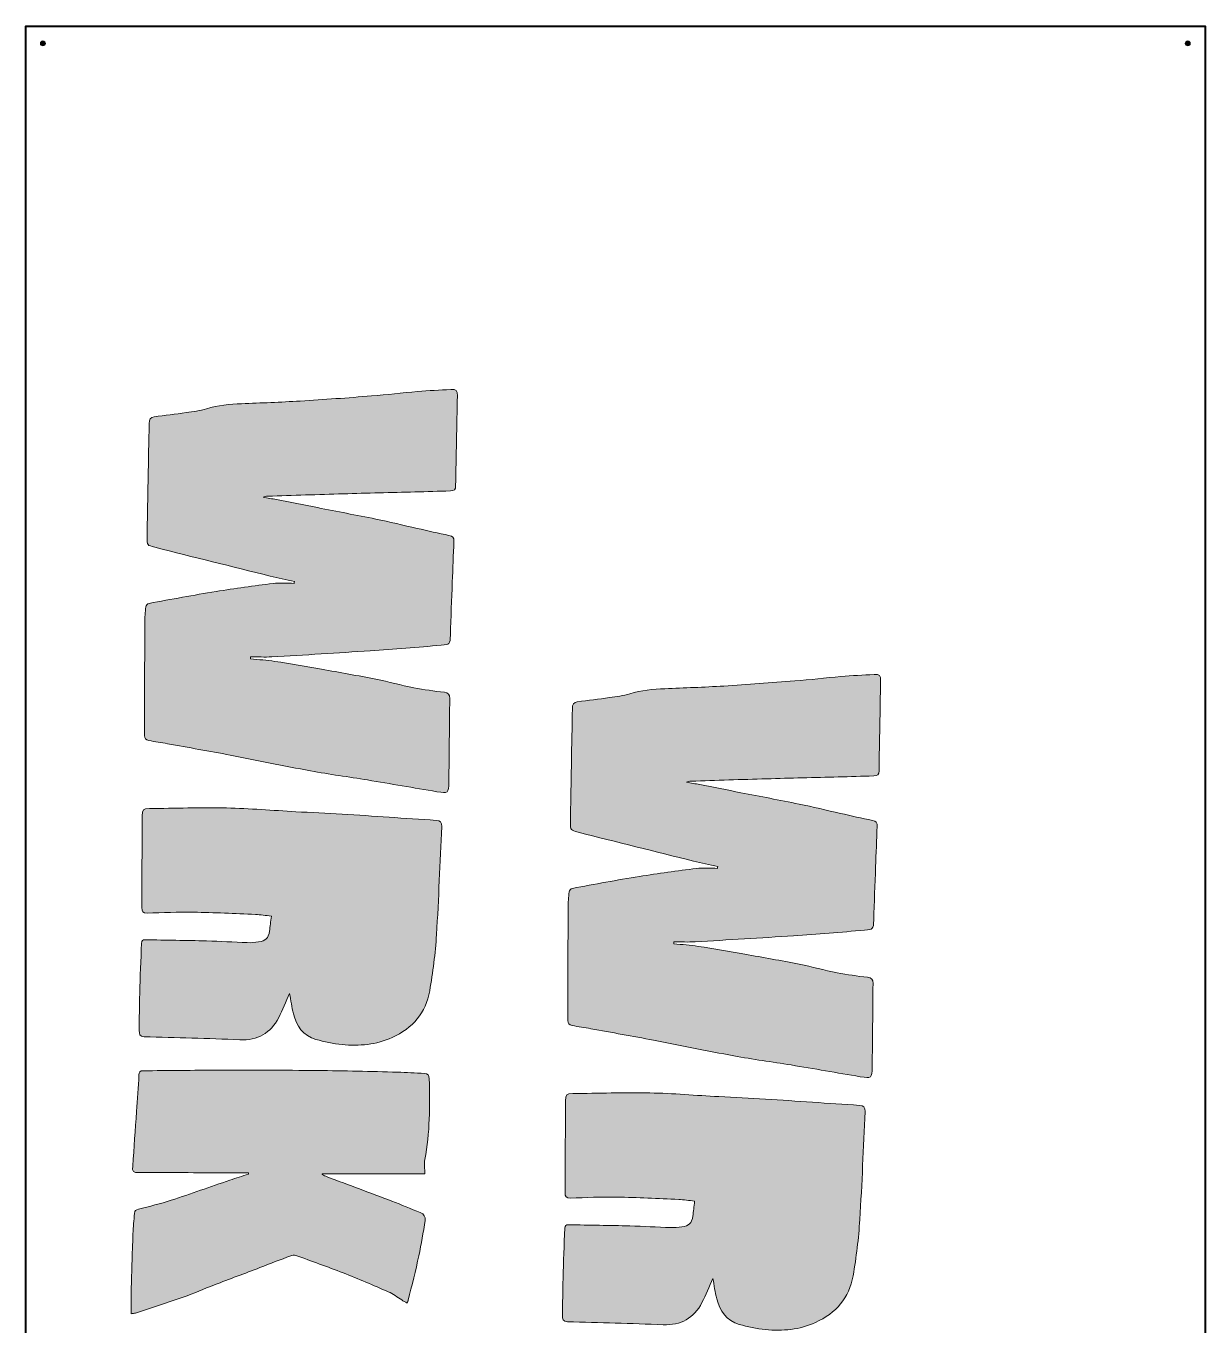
# Model space of a CAD drawing. Header units: millimetres. Extents: x 0 to 1200, y -2000 to 0.
# Drawn here: x 0 to 1200, y -1322 to 0 of the extents above; entities that cross this region are included whole.
import ezdxf

# ---------------------------------------------------------------- set-up
doc = ezdxf.new("R2010")
doc.units = ezdxf.units.MM
doc.header["$MEASUREMENT"] = 0
for name, color, linetype, lineweight in [('2023-007', 7, 'Continuous', 0), ('Bounding Box', 7, 'Continuous', 0), ('Screws', 7, 'Continuous', 0)]:
    doc.layers.add(name, color=color, linetype=linetype, lineweight=lineweight)

# ---------------------------------------------------------------- blocks, each defined once
blk = doc.blocks.new('Block_0')
at = {"layer": '2023-007', "true_color": 0x000000, "transparency": 33554687}
h = blk.add_hatch(color=18, dxfattribs=at)
h.dxf.hatch_style = 2
edge = h.paths.add_edge_path()
edge.add_spline(control_points=[(273.4, -565.5), (265.1, -563.6), (256.9, -562), (248.7, -559.9), (209.5, -550.2), (170.4, -540.5), (131.3, -530.6), (123.5, -528.6), (123.4, -528.5), (123.5, -520.5), (123.7, -500.6), (124.1, -480.8), (124.5, -460.9), (124.8, -442.1), (125.3, -423.4), (125.5, -404.6), (125.5, -400.7), (126.8, -398.4), (130.5, -397.9), (141.4, -396.4), (152.4, -395.2), (163.4, -393.6), (170.3, -392.6), (177.4, -391.7), (184, -389.6), (195.7, -386), (207.6, -385.1), (219.6, -384.6), (239.5, -383.7), (259.5, -383), (279.4, -381.8), (303.5, -380.3), (327.7, -378.6), (351.8, -376.6), (367.5, -375.4), (383.1, -373.5), (398.8, -372.2), (410, -371.2), (421.3, -370.6), (432.5, -370.1), (438.4, -369.9), (439.3, -370.8), (439.2, -376.5), (438.7, -407), (438.1, -437.5), (437.5, -468), (437.5, -471.6), (436.1, -473.3), (432.1, -473.3), (420.1, -473.5), (408.1, -474), (396.1, -474.3), (371.8, -475), (347.5, -475.5), (323.2, -476.2), (297.5, -477), (271.8, -477.8), (246.1, -478.7), (244.6, -478.7), (243.1, -478.9), (241.5, -479.7), (246, -480.5), (250.6, -481.2), (255.1, -482.1), (269, -484.8), (283, -487.6), (297, -490.3), (316.7, -494.2), (336.4, -497.9), (356.1, -501.9), (370.2, -504.8), (384.2, -508.2), (398.2, -511.4), (409.1, -513.8), (419.9, -516.4), (430.7, -518.5), (434.6, -519.2), (435.8, -521), (435.7, -524.5), (435.1, -538.3), (434.6, -552.1), (434.1, -566), (433.4, -584), (432.7, -602), (432.1, -620.1), (431.8, -629.2), (431.7, -629.6), (422.8, -630.3), (398.7, -632.3), (374.7, -634.3), (350.6, -635.9), (317.2, -638.2), (283.8, -640.2), (250.4, -642.1), (243.2, -642.5), (236, -642.1), (228.8, -642.1), (228.8, -642.8), (228.8, -643.5), (228.8, -644.1), (237, -645), (245.4, -645.5), (253.6, -646.7), (269.4, -649.1), (285.3, -651.9), (301, -654.7), (319.5, -658), (338, -661.2), (356.4, -664.9), (369.3, -667.5), (382, -671), (394.9, -673.5), (405.2, -675.5), (415.6, -676.9), (426, -678.2), (430.1, -678.8), (431.6, -680.4), (431.5, -684.6), (431.1, -712.9), (431, -741.2), (430.5, -769.4), (430.3, -781.2), (429.9, -781.2), (418.5, -779.3), (394.9, -775.4), (371.5, -771.3), (347.9, -767.4), (328.5, -764.2), (309, -761.7), (289.7, -758.1), (262.4, -753.1), (235.3, -747.3), (208.1, -742.1), (186.8, -738.1), (165.6, -734.4), (144.3, -730.5), (138, -729.4), (131.6, -728.3), (125.2, -727.3), (122.2, -726.8), (120.9, -725.1), (120.9, -722.1), (121, -683.9), (120.9, -645.7), (121.1, -607.5), (121.1, -602.1), (121.5, -596.7), (122.1, -591.3), (122.3, -589.9), (124.1, -588), (125.4, -587.7), (148.1, -583.5), (170.8, -579.3), (193.6, -575.6), (212.9, -572.5), (232.2, -569.8), (251.6, -567.5), (258.6, -566.6), (265.9, -567.3), (273.1, -567.3), (273.2, -566.7), (273.3, -566.1), (273.4, -565.5)], knot_values=[0, 0, 0, 0, 1, 1, 1, 2, 2, 2, 3, 3, 3, 4, 4, 4, 5, 5, 5, 6, 6, 6, 7, 7, 7, 8, 8, 8, 9, 9, 9, 10, 10, 10, 11, 11, 11, 12, 12, 12, 13, 13, 13, 14, 14, 14, 15, 15, 15, 16, 16, 16, 17, 17, 17, 18, 18, 18, 19, 19, 19, 20, 20, 20, 21, 21, 21, 22, 22, 22, 23, 23, 23, 24, 24, 24, 25, 25, 25, 26, 26, 26, 27, 27, 27, 28, 28, 28, 29, 29, 29, 30, 30, 30, 31, 31, 31, 32, 32, 32, 33, 33, 33, 34, 34, 34, 35, 35, 35, 36, 36, 36, 37, 37, 37, 38, 38, 38, 39, 39, 39, 40, 40, 40, 41, 41, 41, 42, 42, 42, 43, 43, 43, 44, 44, 44, 45, 45, 45, 46, 46, 46, 47, 47, 47, 48, 48, 48, 49, 49, 49, 50, 50, 50, 51, 51, 51, 52, 52, 52, 53, 53, 53, 54, 54, 54, 54], degree=3, periodic=0)
h = blk.add_hatch(color=18, dxfattribs=at)
h.dxf.hatch_style = 2
edge = h.paths.add_edge_path()
edge.add_spline(control_points=[(268.5, -984.6), (264.7, -993.1), (261.5, -1001.3), (257.4, -1009.1), (249.1, -1025), (236, -1032.6), (217.7, -1031.8), (185.3, -1030.3), (152.9, -1029.5), (120.5, -1028.6), (115.9, -1028.5), (115.4, -1025.8), (115.4, -1022.4), (115.5, -1009.8), (115.6, -997.2), (115.9, -984.6), (116.4, -967.6), (117.2, -950.6), (117.7, -933.7), (117.8, -930.6), (118.9, -929.9), (121.8, -930), (142.5, -930.4), (163.2, -930.6), (184, -931.1), (197.8, -931.5), (211.5, -932.4), (225.3, -932.9), (229.2, -933.1), (233.1, -932.6), (237, -932.2), (243.9, -931.3), (247, -928.3), (248, -921.3), (248.8, -916.4), (249.2, -911.5), (249.9, -905.9), (244.3, -905.3), (239, -904.5), (233.7, -904.2), (212.7, -903.3), (191.7, -902.3), (170.7, -901.9), (155, -901.7), (139.2, -902.3), (123.5, -902.8), (119.3, -902.9), (118, -901.4), (118, -897.3), (118.2, -866.2), (118.3, -835.1), (118.5, -803.9), (118.5, -797.4), (119.3, -796.6), (125.8, -796.5), (151.9, -796.2), (178, -795.3), (204.1, -795.9), (227.7, -796.3), (251.2, -798.4), (274.7, -799.7), (290.4, -800.5), (306.2, -801.1), (321.9, -802.1), (353.8, -804.1), (385.7, -806.4), (417.6, -808.5), (421.9, -808.8), (423.6, -810.3), (423.4, -814.8), (421.5, -851.5), (420.3, -888.2), (418, -924.7), (416.8, -943.9), (414.4, -963.1), (411.1, -981.9), (407.2, -1004.4), (393.7, -1019.9), (373, -1029.4), (356.6, -1036.8), (339.4, -1038.3), (321.9, -1036.7), (312.9, -1035.9), (303.9, -1033.9), (295.2, -1031.3), (282.3, -1027.5), (275.4, -1017.7), (272.3, -1005.2), (270.7, -998.5), (269.8, -991.7), (268.5, -984.6)], knot_values=[0, 0, 0, 0, 1, 1, 1, 2, 2, 2, 3, 3, 3, 4, 4, 4, 5, 5, 5, 6, 6, 6, 7, 7, 7, 8, 8, 8, 9, 9, 9, 10, 10, 10, 11, 11, 11, 12, 12, 12, 13, 13, 13, 14, 14, 14, 15, 15, 15, 16, 16, 16, 17, 17, 17, 18, 18, 18, 19, 19, 19, 20, 20, 20, 21, 21, 21, 22, 22, 22, 23, 23, 23, 24, 24, 24, 25, 25, 25, 26, 26, 26, 27, 27, 27, 28, 28, 28, 29, 29, 29, 30, 30, 30, 30], degree=3, periodic=0)
h = blk.add_hatch(color=18, dxfattribs=at)
h.dxf.hatch_style = 2
edge = h.paths.add_edge_path()
edge.add_spline(control_points=[(406.1, -1168), (370.9, -1168), (336.3, -1168), (301.8, -1168), (301.7, -1168.3), (301.6, -1168.6), (301.5, -1168.9), (303.3, -1169.7), (304.9, -1170.5), (306.7, -1171.2), (328.7, -1179.5), (350.7, -1187.6), (372.7, -1196), (382.4, -1199.7), (391.8, -1203.8), (401.5, -1207.6), (405.2, -1209.1), (407.1, -1211.8), (406.4, -1215.7), (404.5, -1227.6), (402.6, -1239.6), (400, -1251.5), (396.8, -1266.6), (392.9, -1281.6), (389.3, -1296.6), (389.1, -1297.4), (388.6, -1298.2), (388.1, -1299.6), (386.1, -1298.5), (384.3, -1297.5), (382.6, -1296.5), (378, -1293.7), (373.7, -1290.3), (368.9, -1288.2), (353.7, -1281.5), (338.4, -1275), (322.9, -1268.9), (307, -1262.7), (290.9, -1257), (274.9, -1251.2), (273.3, -1250.7), (271.2, -1250.9), (269.7, -1251.5), (259.2, -1255.4), (248.7, -1259.6), (238.3, -1263.6), (222.8, -1269.5), (207.4, -1275.2), (192, -1281.1), (181.3, -1285.2), (170.9, -1289.9), (160.2, -1293.6), (144.1, -1299.3), (127.8, -1304.5), (111.6, -1309.8), (110.3, -1310.2), (108.9, -1310.2), (107.2, -1310.5), (107.2, -1303.8), (107, -1297.5), (107.2, -1291.3), (107.7, -1270.5), (108.3, -1249.8), (109.1, -1229.1), (109.3, -1222.2), (110.2, -1215.3), (110.5, -1208.4), (110.6, -1205.4), (112.4, -1204.8), (114.7, -1204.1), (125.8, -1201.2), (137.1, -1198.6), (148, -1195), (168, -1188.5), (187.7, -1181.4), (207.6, -1174.6), (213.9, -1172.4), (220.3, -1170.5), (226.7, -1168.5), (226.7, -1168), (226.7, -1167.5), (226.7, -1167), (219, -1167), (211.4, -1167), (203.8, -1167), (174.3, -1167), (144.9, -1166.9), (115.4, -1166.8), (108.7, -1166.8), (108.4, -1166.7), (108.9, -1160), (110, -1141.6), (111.5, -1123.2), (112.8, -1104.8), (113.7, -1092.3), (114.5, -1079.9), (115.2, -1067.5), (115.4, -1064.5), (116, -1063.3), (119.3, -1063.2), (144.8, -1063.2), (170.3, -1062.7), (195.9, -1062.7), (229.5, -1062.6), (263.1, -1062.7), (296.7, -1063), (323.9, -1063.3), (351, -1064), (378.2, -1064.7), (387.4, -1064.9), (396.5, -1065.7), (405.7, -1066), (409.3, -1066.2), (410.5, -1067.7), (410.6, -1071.4), (411.2, -1098.9), (411.4, -1126.3), (406.2, -1153.6), (405.3, -1158.2), (406.1, -1163.1), (406.1, -1168)], knot_values=[0, 0, 0, 0, 1, 1, 1, 2, 2, 2, 3, 3, 3, 4, 4, 4, 5, 5, 5, 6, 6, 6, 7, 7, 7, 8, 8, 8, 9, 9, 9, 10, 10, 10, 11, 11, 11, 12, 12, 12, 13, 13, 13, 14, 14, 14, 15, 15, 15, 16, 16, 16, 17, 17, 17, 18, 18, 18, 19, 19, 19, 20, 20, 20, 21, 21, 21, 22, 22, 22, 23, 23, 23, 24, 24, 24, 25, 25, 25, 26, 26, 26, 27, 27, 27, 28, 28, 28, 29, 29, 29, 30, 30, 30, 31, 31, 31, 32, 32, 32, 33, 33, 33, 34, 34, 34, 35, 35, 35, 36, 36, 36, 37, 37, 37, 38, 38, 38, 39, 39, 39, 40, 40, 40, 40], degree=3, periodic=0)
at = {"layer": '2023-007'}
for points, knots in [([(273.4, -565.5), (265.1, -563.6), (256.9, -562), (248.7, -559.9), (209.5, -550.2), (170.4, -540.5), (131.3, -530.6), (123.5, -528.6), (123.4, -528.5), (123.5, -520.5), (123.7, -500.6), (124.1, -480.8), (124.5, -460.9), (124.8, -442.1), (125.3, -423.4), (125.5, -404.6), (125.5, -400.7), (126.8, -398.4), (130.5, -397.9), (141.4, -396.4), (152.4, -395.2), (163.4, -393.6), (170.3, -392.6), (177.4, -391.7), (184, -389.6), (195.7, -386), (207.6, -385.1), (219.6, -384.6), (239.5, -383.7), (259.5, -383), (279.4, -381.8), (303.5, -380.3), (327.7, -378.6), (351.8, -376.6), (367.5, -375.4), (383.1, -373.5), (398.8, -372.2), (410, -371.2), (421.3, -370.6), (432.5, -370.1), (438.4, -369.9), (439.3, -370.8), (439.2, -376.5), (438.7, -407), (438.1, -437.5), (437.5, -468), (437.5, -471.6), (436.1, -473.3), (432.1, -473.3), (420.1, -473.5), (408.1, -474), (396.1, -474.3), (371.8, -475), (347.5, -475.5), (323.2, -476.2), (297.5, -477), (271.8, -477.8), (246.1, -478.7), (244.6, -478.7), (243.1, -478.9), (241.5, -479.7), (246, -480.5), (250.6, -481.2), (255.1, -482.1), (269, -484.8), (283, -487.6), (297, -490.3), (316.7, -494.2), (336.4, -497.9), (356.1, -501.9), (370.2, -504.8), (384.2, -508.2), (398.2, -511.4), (409.1, -513.8), (419.9, -516.4), (430.7, -518.5), (434.6, -519.2), (435.8, -521), (435.7, -524.5), (435.1, -538.3), (434.6, -552.1), (434.1, -566), (433.4, -584), (432.7, -602), (432.1, -620.1), (431.8, -629.2), (431.7, -629.6), (422.8, -630.3), (398.7, -632.3), (374.7, -634.3), (350.6, -635.9), (317.2, -638.2), (283.8, -640.2), (250.4, -642.1), (243.2, -642.5), (236, -642.1), (228.8, -642.1), (228.8, -642.8), (228.8, -643.5), (228.8, -644.1), (237, -645), (245.4, -645.5), (253.6, -646.7), (269.4, -649.1), (285.3, -651.9), (301, -654.7), (319.5, -658), (338, -661.2), (356.4, -664.9), (369.3, -667.5), (382, -671), (394.9, -673.5), (405.2, -675.5), (415.6, -676.9), (426, -678.2), (430.1, -678.8), (431.6, -680.4), (431.5, -684.6), (431.1, -712.9), (431, -741.2), (430.5, -769.4), (430.3, -781.2), (429.9, -781.2), (418.5, -779.3), (394.9, -775.4), (371.5, -771.3), (347.9, -767.4), (328.5, -764.2), (309, -761.7), (289.7, -758.1), (262.4, -753.1), (235.3, -747.3), (208.1, -742.1), (186.8, -738.1), (165.6, -734.4), (144.3, -730.5), (138, -729.4), (131.6, -728.3), (125.2, -727.3), (122.2, -726.8), (120.9, -725.1), (120.9, -722.1), (121, -683.9), (120.9, -645.7), (121.1, -607.5), (121.1, -602.1), (121.5, -596.7), (122.1, -591.3), (122.3, -589.9), (124.1, -588), (125.4, -587.7), (148.1, -583.5), (170.8, -579.3), (193.6, -575.6), (212.9, -572.5), (232.2, -569.8), (251.6, -567.5), (258.6, -566.6), (265.9, -567.3), (273.1, -567.3), (273.2, -566.7), (273.3, -566.1), (273.4, -565.5)], [0, 0, 0, 0, 1, 1, 1, 2, 2, 2, 3, 3, 3, 4, 4, 4, 5, 5, 5, 6, 6, 6, 7, 7, 7, 8, 8, 8, 9, 9, 9, 10, 10, 10, 11, 11, 11, 12, 12, 12, 13, 13, 13, 14, 14, 14, 15, 15, 15, 16, 16, 16, 17, 17, 17, 18, 18, 18, 19, 19, 19, 20, 20, 20, 21, 21, 21, 22, 22, 22, 23, 23, 23, 24, 24, 24, 25, 25, 25, 26, 26, 26, 27, 27, 27, 28, 28, 28, 29, 29, 29, 30, 30, 30, 31, 31, 31, 32, 32, 32, 33, 33, 33, 34, 34, 34, 35, 35, 35, 36, 36, 36, 37, 37, 37, 38, 38, 38, 39, 39, 39, 40, 40, 40, 41, 41, 41, 42, 42, 42, 43, 43, 43, 44, 44, 44, 45, 45, 45, 46, 46, 46, 47, 47, 47, 48, 48, 48, 49, 49, 49, 50, 50, 50, 51, 51, 51, 52, 52, 52, 53, 53, 53, 54, 54, 54, 54]), ([(268.5, -984.6), (264.7, -993.1), (261.5, -1001.3), (257.4, -1009.1), (249.1, -1025), (236, -1032.6), (217.7, -1031.8), (185.3, -1030.3), (152.9, -1029.5), (120.5, -1028.6), (115.9, -1028.5), (115.4, -1025.8), (115.4, -1022.4), (115.5, -1009.8), (115.6, -997.2), (115.9, -984.6), (116.4, -967.6), (117.2, -950.6), (117.7, -933.7), (117.8, -930.6), (118.9, -929.9), (121.8, -930), (142.5, -930.4), (163.2, -930.6), (184, -931.1), (197.8, -931.5), (211.5, -932.4), (225.3, -932.9), (229.2, -933.1), (233.1, -932.6), (237, -932.2), (243.9, -931.3), (247, -928.3), (248, -921.3), (248.8, -916.4), (249.2, -911.5), (249.9, -905.9), (244.3, -905.3), (239, -904.5), (233.7, -904.2), (212.7, -903.3), (191.7, -902.3), (170.7, -901.9), (155, -901.7), (139.2, -902.3), (123.5, -902.8), (119.3, -902.9), (118, -901.4), (118, -897.3), (118.2, -866.2), (118.3, -835.1), (118.5, -803.9), (118.5, -797.4), (119.3, -796.6), (125.8, -796.5), (151.9, -796.2), (178, -795.3), (204.1, -795.9), (227.7, -796.3), (251.2, -798.4), (274.7, -799.7), (290.4, -800.5), (306.2, -801.1), (321.9, -802.1), (353.8, -804.1), (385.7, -806.4), (417.6, -808.5), (421.9, -808.8), (423.6, -810.3), (423.4, -814.8), (421.5, -851.5), (420.3, -888.2), (418, -924.7), (416.8, -943.9), (414.4, -963.1), (411.1, -981.9), (407.2, -1004.4), (393.7, -1019.9), (373, -1029.4), (356.6, -1036.8), (339.4, -1038.3), (321.9, -1036.7), (312.9, -1035.9), (303.9, -1033.9), (295.2, -1031.3), (282.3, -1027.5), (275.4, -1017.7), (272.3, -1005.2), (270.7, -998.5), (269.8, -991.7), (268.5, -984.6)], [0, 0, 0, 0, 1, 1, 1, 2, 2, 2, 3, 3, 3, 4, 4, 4, 5, 5, 5, 6, 6, 6, 7, 7, 7, 8, 8, 8, 9, 9, 9, 10, 10, 10, 11, 11, 11, 12, 12, 12, 13, 13, 13, 14, 14, 14, 15, 15, 15, 16, 16, 16, 17, 17, 17, 18, 18, 18, 19, 19, 19, 20, 20, 20, 21, 21, 21, 22, 22, 22, 23, 23, 23, 24, 24, 24, 25, 25, 25, 26, 26, 26, 27, 27, 27, 28, 28, 28, 29, 29, 29, 30, 30, 30, 30]), ([(406.1, -1168), (370.9, -1168), (336.3, -1168), (301.8, -1168), (301.7, -1168.3), (301.6, -1168.6), (301.5, -1168.9), (303.3, -1169.7), (304.9, -1170.5), (306.7, -1171.2), (328.7, -1179.5), (350.7, -1187.6), (372.7, -1196), (382.4, -1199.7), (391.8, -1203.8), (401.5, -1207.6), (405.2, -1209.1), (407.1, -1211.8), (406.4, -1215.7), (404.5, -1227.6), (402.6, -1239.6), (400, -1251.5), (396.8, -1266.6), (392.9, -1281.6), (389.3, -1296.6), (389.1, -1297.4), (388.6, -1298.2), (388.1, -1299.6), (386.1, -1298.5), (384.3, -1297.5), (382.6, -1296.5), (378, -1293.7), (373.7, -1290.3), (368.9, -1288.2), (353.7, -1281.5), (338.4, -1275), (322.9, -1268.9), (307, -1262.7), (290.9, -1257), (274.9, -1251.2), (273.3, -1250.7), (271.2, -1250.9), (269.7, -1251.5), (259.2, -1255.4), (248.7, -1259.6), (238.3, -1263.6), (222.8, -1269.5), (207.4, -1275.2), (192, -1281.1), (181.3, -1285.2), (170.9, -1289.9), (160.2, -1293.6), (144.1, -1299.3), (127.8, -1304.5), (111.6, -1309.8), (110.3, -1310.2), (108.9, -1310.2), (107.2, -1310.5), (107.2, -1303.8), (107, -1297.5), (107.2, -1291.3), (107.7, -1270.5), (108.3, -1249.8), (109.1, -1229.1), (109.3, -1222.2), (110.2, -1215.3), (110.5, -1208.4), (110.6, -1205.4), (112.4, -1204.8), (114.7, -1204.1), (125.8, -1201.2), (137.1, -1198.6), (148, -1195), (168, -1188.5), (187.7, -1181.4), (207.6, -1174.6), (213.9, -1172.4), (220.3, -1170.5), (226.7, -1168.5), (226.7, -1168), (226.7, -1167.5), (226.7, -1167), (219, -1167), (211.4, -1167), (203.8, -1167), (174.3, -1167), (144.9, -1166.9), (115.4, -1166.8), (108.7, -1166.8), (108.4, -1166.7), (108.9, -1160), (110, -1141.6), (111.5, -1123.2), (112.8, -1104.8), (113.7, -1092.3), (114.5, -1079.9), (115.2, -1067.5), (115.4, -1064.5), (116, -1063.3), (119.3, -1063.2), (144.8, -1063.2), (170.3, -1062.7), (195.9, -1062.7), (229.5, -1062.6), (263.1, -1062.7), (296.7, -1063), (323.9, -1063.3), (351, -1064), (378.2, -1064.7), (387.4, -1064.9), (396.5, -1065.7), (405.7, -1066), (409.3, -1066.2), (410.5, -1067.7), (410.6, -1071.4), (411.2, -1098.9), (411.4, -1126.3), (406.2, -1153.6), (405.3, -1158.2), (406.1, -1163.1), (406.1, -1168)], [0, 0, 0, 0, 1, 1, 1, 2, 2, 2, 3, 3, 3, 4, 4, 4, 5, 5, 5, 6, 6, 6, 7, 7, 7, 8, 8, 8, 9, 9, 9, 10, 10, 10, 11, 11, 11, 12, 12, 12, 13, 13, 13, 14, 14, 14, 15, 15, 15, 16, 16, 16, 17, 17, 17, 18, 18, 18, 19, 19, 19, 20, 20, 20, 21, 21, 21, 22, 22, 22, 23, 23, 23, 24, 24, 24, 25, 25, 25, 26, 26, 26, 27, 27, 27, 28, 28, 28, 29, 29, 29, 30, 30, 30, 31, 31, 31, 32, 32, 32, 33, 33, 33, 34, 34, 34, 35, 35, 35, 36, 36, 36, 37, 37, 37, 38, 38, 38, 39, 39, 39, 40, 40, 40, 40])]:
    blk.add_open_spline(points, degree=3, knots=knots, dxfattribs=at)
blk = doc.blocks.new('Block_1')
at = {"layer": '2023-007', "true_color": 0x000000, "transparency": 33554687}
h = blk.add_hatch(color=18, dxfattribs=at)
h.dxf.hatch_style = 2
edge = h.paths.add_edge_path()
edge.add_spline(control_points=[(704.2, -855.5), (696, -853.6), (687.7, -852), (679.5, -849.9), (640.4, -840.2), (601.3, -830.4), (562.2, -820.6), (554.4, -818.6), (554.3, -818.4), (554.3, -810.4), (554.6, -790.6), (554.9, -770.8), (555.3, -750.9), (555.6, -732.1), (556.1, -713.3), (556.3, -694.5), (556.3, -690.7), (557.6, -688.4), (561.3, -687.9), (572.3, -686.4), (583.3, -685.2), (594.2, -683.6), (601.2, -682.6), (608.2, -681.7), (614.9, -679.6), (626.5, -676), (638.4, -675.1), (650.4, -674.5), (670.4, -673.7), (690.3, -673), (710.3, -671.8), (734.4, -670.3), (758.5, -668.5), (782.6, -666.6), (798.3, -665.4), (813.9, -663.5), (829.6, -662.2), (840.9, -661.2), (852.1, -660.5), (863.4, -660.1), (869.3, -659.9), (870.1, -660.8), (870, -666.5), (869.5, -697), (868.9, -727.5), (868.4, -758), (868.3, -761.6), (866.9, -763.3), (863, -763.3), (851, -763.5), (839, -764), (826.9, -764.3), (802.6, -765), (778.3, -765.5), (754, -766.2), (728.3, -766.9), (702.6, -767.8), (677, -768.7), (675.5, -768.7), (674, -768.8), (672.4, -769.7), (676.9, -770.5), (681.4, -771.2), (685.9, -772.1), (699.9, -774.8), (713.8, -777.6), (727.8, -780.3), (747.5, -784.2), (767.3, -787.9), (787, -791.9), (801, -794.8), (815, -798.2), (829.1, -801.4), (839.9, -803.8), (850.7, -806.4), (861.6, -808.5), (865.4, -809.2), (866.7, -811), (866.5, -814.5), (866, -828.3), (865.4, -842.1), (864.9, -855.9), (864.3, -874), (863.5, -892), (863, -910), (862.7, -919.2), (862.5, -919.6), (853.6, -920.3), (829.6, -922.2), (805.5, -924.3), (781.4, -925.9), (748, -928.2), (714.6, -930.1), (681.2, -932), (674, -932.5), (666.8, -932.1), (659.7, -932.1), (659.6, -932.8), (659.6, -933.4), (659.6, -934.1), (667.9, -934.9), (676.2, -935.5), (684.4, -936.7), (700.3, -939.1), (716.1, -941.9), (731.9, -944.7), (750.3, -947.9), (768.8, -951.2), (787.2, -954.9), (800.1, -957.5), (812.8, -960.9), (825.7, -963.5), (836, -965.5), (846.4, -966.9), (856.8, -968.2), (860.9, -968.8), (862.4, -970.4), (862.3, -974.6), (861.9, -1002.9), (861.9, -1031.1), (861.4, -1059.4), (861.1, -1071.2), (860.8, -1071.2), (849.3, -1069.3), (825.8, -1065.4), (802.3, -1061.2), (778.8, -1057.4), (759.4, -1054.2), (739.9, -1051.7), (720.5, -1048.1), (693.3, -1043.1), (666.1, -1037.3), (638.9, -1032.1), (617.7, -1028.1), (596.4, -1024.4), (575.1, -1020.5), (568.8, -1019.4), (562.4, -1018.3), (556.1, -1017.3), (553, -1016.8), (551.7, -1015.1), (551.7, -1012.1), (551.8, -973.9), (551.8, -935.7), (551.9, -897.5), (551.9, -892.1), (552.3, -886.6), (553, -881.3), (553.1, -879.9), (554.9, -877.9), (556.3, -877.7), (579, -873.5), (601.7, -869.2), (624.5, -865.6), (643.7, -862.4), (663, -859.8), (682.4, -857.4), (689.5, -856.6), (696.7, -857.3), (703.9, -857.3), (704, -856.7), (704.1, -856.1), (704.2, -855.5)], knot_values=[0, 0, 0, 0, 1, 1, 1, 2, 2, 2, 3, 3, 3, 4, 4, 4, 5, 5, 5, 6, 6, 6, 7, 7, 7, 8, 8, 8, 9, 9, 9, 10, 10, 10, 11, 11, 11, 12, 12, 12, 13, 13, 13, 14, 14, 14, 15, 15, 15, 16, 16, 16, 17, 17, 17, 18, 18, 18, 19, 19, 19, 20, 20, 20, 21, 21, 21, 22, 22, 22, 23, 23, 23, 24, 24, 24, 25, 25, 25, 26, 26, 26, 27, 27, 27, 28, 28, 28, 29, 29, 29, 30, 30, 30, 31, 31, 31, 32, 32, 32, 33, 33, 33, 34, 34, 34, 35, 35, 35, 36, 36, 36, 37, 37, 37, 38, 38, 38, 39, 39, 39, 40, 40, 40, 41, 41, 41, 42, 42, 42, 43, 43, 43, 44, 44, 44, 45, 45, 45, 46, 46, 46, 47, 47, 47, 48, 48, 48, 49, 49, 49, 50, 50, 50, 51, 51, 51, 52, 52, 52, 53, 53, 53, 54, 54, 54, 54], degree=3, periodic=0)
h = blk.add_hatch(color=18, dxfattribs=at)
h.dxf.hatch_style = 2
edge = h.paths.add_edge_path()
edge.add_spline(control_points=[(699.3, -1274.6), (695.5, -1283.1), (692.3, -1291.3), (688.2, -1299.1), (679.9, -1315), (666.9, -1322.5), (648.6, -1321.7), (616.2, -1320.3), (583.8, -1319.5), (551.3, -1318.6), (546.7, -1318.5), (546.2, -1315.8), (546.3, -1312.4), (546.4, -1299.8), (546.4, -1287.2), (546.8, -1274.5), (547.2, -1257.6), (548, -1240.6), (548.5, -1223.6), (548.6, -1220.6), (549.8, -1219.9), (552.6, -1220), (573.4, -1220.4), (594.1, -1220.6), (614.8, -1221.1), (628.6, -1221.4), (642.4, -1222.4), (656.2, -1222.9), (660, -1223), (664, -1222.6), (667.8, -1222.1), (674.7, -1221.3), (677.8, -1218.3), (678.9, -1211.3), (679.6, -1206.4), (680.1, -1201.5), (680.7, -1195.9), (675.1, -1195.3), (669.8, -1194.4), (664.5, -1194.2), (643.5, -1193.3), (622.5, -1192.2), (601.5, -1191.9), (585.8, -1191.6), (570, -1192.3), (554.3, -1192.8), (550.1, -1192.9), (548.8, -1191.3), (548.8, -1187.3), (549.1, -1156.2), (549.1, -1125), (549.3, -1093.9), (549.4, -1087.4), (550.2, -1086.6), (556.6, -1086.5), (582.7, -1086.2), (608.9, -1085.3), (635, -1085.8), (658.5, -1086.3), (682, -1088.4), (705.5, -1089.6), (721.3, -1090.5), (737, -1091.1), (752.8, -1092.1), (784.7, -1094.1), (816.6, -1096.4), (848.5, -1098.5), (852.8, -1098.7), (854.4, -1100.3), (854.2, -1104.8), (852.4, -1141.5), (851.2, -1178.1), (848.8, -1214.7), (847.6, -1233.9), (845.3, -1253), (842, -1271.9), (838.1, -1294.4), (824.5, -1309.9), (803.8, -1319.4), (787.5, -1326.8), (770.2, -1328.3), (752.8, -1326.7), (743.8, -1325.9), (734.7, -1323.9), (726, -1321.3), (713.2, -1317.5), (706.3, -1307.7), (703.2, -1295.2), (701.5, -1288.5), (700.6, -1281.7), (699.3, -1274.6)], knot_values=[0, 0, 0, 0, 1, 1, 1, 2, 2, 2, 3, 3, 3, 4, 4, 4, 5, 5, 5, 6, 6, 6, 7, 7, 7, 8, 8, 8, 9, 9, 9, 10, 10, 10, 11, 11, 11, 12, 12, 12, 13, 13, 13, 14, 14, 14, 15, 15, 15, 16, 16, 16, 17, 17, 17, 18, 18, 18, 19, 19, 19, 20, 20, 20, 21, 21, 21, 22, 22, 22, 23, 23, 23, 24, 24, 24, 25, 25, 25, 26, 26, 26, 27, 27, 27, 28, 28, 28, 29, 29, 29, 30, 30, 30, 30], degree=3, periodic=0)
h = blk.add_hatch(color=18, dxfattribs=at)
h.dxf.hatch_style = 2
edge = h.paths.add_edge_path()
edge.add_spline(control_points=[(836.9, -1458), (801.7, -1458), (767.2, -1458), (732.6, -1458), (732.5, -1458.3), (732.5, -1458.6), (732.4, -1458.9), (734.1, -1459.6), (735.8, -1460.5), (737.5, -1461.2), (759.5, -1469.4), (781.6, -1477.6), (803.5, -1486), (813.2, -1489.7), (822.7, -1493.8), (832.3, -1497.6), (836, -1499.1), (837.9, -1501.7), (837.3, -1505.6), (835.3, -1517.6), (833.4, -1529.6), (830.9, -1541.5), (827.6, -1556.6), (823.8, -1571.5), (820.1, -1586.6), (819.9, -1587.4), (819.5, -1588.2), (818.9, -1589.5), (817, -1588.5), (815.1, -1587.5), (813.4, -1586.5), (808.8, -1583.7), (804.6, -1580.3), (799.8, -1578.2), (784.5, -1571.5), (769.2, -1565), (753.7, -1558.9), (737.8, -1552.7), (721.8, -1547), (705.7, -1541.2), (704.2, -1540.7), (702.1, -1540.9), (700.5, -1541.5), (690, -1545.4), (679.6, -1549.6), (669.1, -1553.6), (653.7, -1559.5), (638.2, -1565.2), (622.8, -1571.1), (612.2, -1575.2), (601.8, -1579.8), (591, -1583.6), (574.9, -1589.3), (558.6, -1594.5), (542.4, -1599.8), (541.1, -1600.2), (539.8, -1600.2), (538, -1600.4), (538, -1593.8), (537.8, -1587.5), (538, -1581.3), (538.6, -1560.5), (539.2, -1539.8), (539.9, -1519.1), (540.2, -1512.2), (541, -1505.3), (541.3, -1498.4), (541.4, -1495.4), (543.2, -1494.7), (545.6, -1494.1), (556.7, -1491.2), (567.9, -1488.6), (578.9, -1485), (598.8, -1478.5), (618.6, -1471.4), (638.4, -1464.5), (644.7, -1462.4), (651.2, -1460.5), (657.6, -1458.5), (657.5, -1458), (657.5, -1457.5), (657.5, -1457), (649.9, -1457), (642.2, -1457), (634.6, -1457), (605.2, -1457), (575.7, -1456.9), (546.3, -1456.8), (539.5, -1456.8), (539.3, -1456.7), (539.7, -1450), (540.9, -1431.6), (542.3, -1413.2), (543.6, -1394.8), (544.5, -1382.3), (545.4, -1369.9), (546, -1357.5), (546.2, -1354.5), (546.8, -1353.2), (550.2, -1353.2), (575.7, -1353.1), (601.2, -1352.7), (626.7, -1352.7), (660.3, -1352.6), (693.9, -1352.6), (727.5, -1353), (754.7, -1353.3), (781.9, -1354), (809.1, -1354.7), (818.2, -1354.9), (827.3, -1355.7), (836.5, -1356), (840.1, -1356.2), (841.3, -1357.7), (841.4, -1361.3), (842, -1388.9), (842.3, -1416.3), (837, -1443.6), (836.1, -1448.1), (836.9, -1453), (836.9, -1458)], knot_values=[0, 0, 0, 0, 1, 1, 1, 2, 2, 2, 3, 3, 3, 4, 4, 4, 5, 5, 5, 6, 6, 6, 7, 7, 7, 8, 8, 8, 9, 9, 9, 10, 10, 10, 11, 11, 11, 12, 12, 12, 13, 13, 13, 14, 14, 14, 15, 15, 15, 16, 16, 16, 17, 17, 17, 18, 18, 18, 19, 19, 19, 20, 20, 20, 21, 21, 21, 22, 22, 22, 23, 23, 23, 24, 24, 24, 25, 25, 25, 26, 26, 26, 27, 27, 27, 28, 28, 28, 29, 29, 29, 30, 30, 30, 31, 31, 31, 32, 32, 32, 33, 33, 33, 34, 34, 34, 35, 35, 35, 36, 36, 36, 37, 37, 37, 38, 38, 38, 39, 39, 39, 40, 40, 40, 40], degree=3, periodic=0)
at = {"layer": '2023-007'}
for points, knots in [([(704.2, -855.5), (696, -853.6), (687.7, -852), (679.5, -849.9), (640.4, -840.2), (601.3, -830.4), (562.2, -820.6), (554.4, -818.6), (554.3, -818.4), (554.3, -810.4), (554.6, -790.6), (554.9, -770.8), (555.3, -750.9), (555.6, -732.1), (556.1, -713.3), (556.3, -694.5), (556.3, -690.7), (557.6, -688.4), (561.3, -687.9), (572.3, -686.4), (583.3, -685.2), (594.2, -683.6), (601.2, -682.6), (608.2, -681.7), (614.9, -679.6), (626.5, -676), (638.4, -675.1), (650.4, -674.5), (670.4, -673.7), (690.3, -673), (710.3, -671.8), (734.4, -670.3), (758.5, -668.5), (782.6, -666.6), (798.3, -665.4), (813.9, -663.5), (829.6, -662.2), (840.9, -661.2), (852.1, -660.5), (863.4, -660.1), (869.3, -659.9), (870.1, -660.8), (870, -666.5), (869.5, -697), (868.9, -727.5), (868.4, -758), (868.3, -761.6), (866.9, -763.3), (863, -763.3), (851, -763.5), (839, -764), (826.9, -764.3), (802.6, -765), (778.3, -765.5), (754, -766.2), (728.3, -766.9), (702.6, -767.8), (677, -768.7), (675.5, -768.7), (674, -768.8), (672.4, -769.7), (676.9, -770.5), (681.4, -771.2), (685.9, -772.1), (699.9, -774.8), (713.8, -777.6), (727.8, -780.3), (747.5, -784.2), (767.3, -787.9), (787, -791.9), (801, -794.8), (815, -798.2), (829.1, -801.4), (839.9, -803.8), (850.7, -806.4), (861.6, -808.5), (865.4, -809.2), (866.7, -811), (866.5, -814.5), (866, -828.3), (865.4, -842.1), (864.9, -855.9), (864.3, -874), (863.5, -892), (863, -910), (862.7, -919.2), (862.5, -919.6), (853.6, -920.3), (829.6, -922.2), (805.5, -924.3), (781.4, -925.9), (748, -928.2), (714.6, -930.1), (681.2, -932), (674, -932.5), (666.8, -932.1), (659.7, -932.1), (659.6, -932.8), (659.6, -933.4), (659.6, -934.1), (667.9, -934.9), (676.2, -935.5), (684.4, -936.7), (700.3, -939.1), (716.1, -941.9), (731.9, -944.7), (750.3, -947.9), (768.8, -951.2), (787.2, -954.9), (800.1, -957.5), (812.8, -960.9), (825.7, -963.5), (836, -965.5), (846.4, -966.9), (856.8, -968.2), (860.9, -968.8), (862.4, -970.4), (862.3, -974.6), (861.9, -1002.9), (861.9, -1031.1), (861.4, -1059.4), (861.1, -1071.2), (860.8, -1071.2), (849.3, -1069.3), (825.8, -1065.4), (802.3, -1061.2), (778.8, -1057.4), (759.4, -1054.2), (739.9, -1051.7), (720.5, -1048.1), (693.3, -1043.1), (666.1, -1037.3), (638.9, -1032.1), (617.7, -1028.1), (596.4, -1024.4), (575.1, -1020.5), (568.8, -1019.4), (562.4, -1018.3), (556.1, -1017.3), (553, -1016.8), (551.7, -1015.1), (551.7, -1012.1), (551.8, -973.9), (551.8, -935.7), (551.9, -897.5), (551.9, -892.1), (552.3, -886.6), (553, -881.3), (553.1, -879.9), (554.9, -877.9), (556.3, -877.7), (579, -873.5), (601.7, -869.2), (624.5, -865.6), (643.7, -862.4), (663, -859.8), (682.4, -857.4), (689.5, -856.6), (696.7, -857.3), (703.9, -857.3), (704, -856.7), (704.1, -856.1), (704.2, -855.5)], [0, 0, 0, 0, 1, 1, 1, 2, 2, 2, 3, 3, 3, 4, 4, 4, 5, 5, 5, 6, 6, 6, 7, 7, 7, 8, 8, 8, 9, 9, 9, 10, 10, 10, 11, 11, 11, 12, 12, 12, 13, 13, 13, 14, 14, 14, 15, 15, 15, 16, 16, 16, 17, 17, 17, 18, 18, 18, 19, 19, 19, 20, 20, 20, 21, 21, 21, 22, 22, 22, 23, 23, 23, 24, 24, 24, 25, 25, 25, 26, 26, 26, 27, 27, 27, 28, 28, 28, 29, 29, 29, 30, 30, 30, 31, 31, 31, 32, 32, 32, 33, 33, 33, 34, 34, 34, 35, 35, 35, 36, 36, 36, 37, 37, 37, 38, 38, 38, 39, 39, 39, 40, 40, 40, 41, 41, 41, 42, 42, 42, 43, 43, 43, 44, 44, 44, 45, 45, 45, 46, 46, 46, 47, 47, 47, 48, 48, 48, 49, 49, 49, 50, 50, 50, 51, 51, 51, 52, 52, 52, 53, 53, 53, 54, 54, 54, 54]), ([(699.3, -1274.6), (695.5, -1283.1), (692.3, -1291.3), (688.2, -1299.1), (679.9, -1315), (666.9, -1322.5), (648.6, -1321.7), (616.2, -1320.3), (583.8, -1319.5), (551.3, -1318.6), (546.7, -1318.5), (546.2, -1315.8), (546.3, -1312.4), (546.4, -1299.8), (546.4, -1287.2), (546.8, -1274.5), (547.2, -1257.6), (548, -1240.6), (548.5, -1223.6), (548.6, -1220.6), (549.8, -1219.9), (552.6, -1220), (573.4, -1220.4), (594.1, -1220.6), (614.8, -1221.1), (628.6, -1221.4), (642.4, -1222.4), (656.2, -1222.9), (660, -1223), (664, -1222.6), (667.8, -1222.1), (674.7, -1221.3), (677.8, -1218.3), (678.9, -1211.3), (679.6, -1206.4), (680.1, -1201.5), (680.7, -1195.9), (675.1, -1195.3), (669.8, -1194.4), (664.5, -1194.2), (643.5, -1193.3), (622.5, -1192.2), (601.5, -1191.9), (585.8, -1191.6), (570, -1192.3), (554.3, -1192.8), (550.1, -1192.9), (548.8, -1191.3), (548.8, -1187.3), (549.1, -1156.2), (549.1, -1125), (549.3, -1093.9), (549.4, -1087.4), (550.2, -1086.6), (556.6, -1086.5), (582.7, -1086.2), (608.9, -1085.3), (635, -1085.8), (658.5, -1086.3), (682, -1088.4), (705.5, -1089.6), (721.3, -1090.5), (737, -1091.1), (752.8, -1092.1), (784.7, -1094.1), (816.6, -1096.4), (848.5, -1098.5), (852.8, -1098.7), (854.4, -1100.3), (854.2, -1104.8), (852.4, -1141.5), (851.2, -1178.1), (848.8, -1214.7), (847.6, -1233.9), (845.3, -1253), (842, -1271.9), (838.1, -1294.4), (824.5, -1309.9), (803.8, -1319.4), (787.5, -1326.8), (770.2, -1328.3), (752.8, -1326.7), (743.8, -1325.9), (734.7, -1323.9), (726, -1321.3), (713.2, -1317.5), (706.3, -1307.7), (703.2, -1295.2), (701.5, -1288.5), (700.6, -1281.7), (699.3, -1274.6)], [0, 0, 0, 0, 1, 1, 1, 2, 2, 2, 3, 3, 3, 4, 4, 4, 5, 5, 5, 6, 6, 6, 7, 7, 7, 8, 8, 8, 9, 9, 9, 10, 10, 10, 11, 11, 11, 12, 12, 12, 13, 13, 13, 14, 14, 14, 15, 15, 15, 16, 16, 16, 17, 17, 17, 18, 18, 18, 19, 19, 19, 20, 20, 20, 21, 21, 21, 22, 22, 22, 23, 23, 23, 24, 24, 24, 25, 25, 25, 26, 26, 26, 27, 27, 27, 28, 28, 28, 29, 29, 29, 30, 30, 30, 30]), ([(836.9, -1458), (801.7, -1458), (767.2, -1458), (732.6, -1458), (732.5, -1458.3), (732.5, -1458.6), (732.4, -1458.9), (734.1, -1459.6), (735.8, -1460.5), (737.5, -1461.2), (759.5, -1469.4), (781.6, -1477.6), (803.5, -1486), (813.2, -1489.7), (822.7, -1493.8), (832.3, -1497.6), (836, -1499.1), (837.9, -1501.7), (837.3, -1505.6), (835.3, -1517.6), (833.4, -1529.6), (830.9, -1541.5), (827.6, -1556.6), (823.8, -1571.5), (820.1, -1586.6), (819.9, -1587.4), (819.5, -1588.2), (818.9, -1589.5), (817, -1588.5), (815.1, -1587.5), (813.4, -1586.5), (808.8, -1583.7), (804.6, -1580.3), (799.8, -1578.2), (784.5, -1571.5), (769.2, -1565), (753.7, -1558.9), (737.8, -1552.7), (721.8, -1547), (705.7, -1541.2), (704.2, -1540.7), (702.1, -1540.9), (700.5, -1541.5), (690, -1545.4), (679.6, -1549.6), (669.1, -1553.6), (653.7, -1559.5), (638.2, -1565.2), (622.8, -1571.1), (612.2, -1575.2), (601.8, -1579.8), (591, -1583.6), (574.9, -1589.3), (558.6, -1594.5), (542.4, -1599.8), (541.1, -1600.2), (539.8, -1600.2), (538, -1600.4), (538, -1593.8), (537.8, -1587.5), (538, -1581.3), (538.6, -1560.5), (539.2, -1539.8), (539.9, -1519.1), (540.2, -1512.2), (541, -1505.3), (541.3, -1498.4), (541.4, -1495.4), (543.2, -1494.7), (545.6, -1494.1), (556.7, -1491.2), (567.9, -1488.6), (578.9, -1485), (598.8, -1478.5), (618.6, -1471.4), (638.4, -1464.5), (644.7, -1462.4), (651.2, -1460.5), (657.6, -1458.5), (657.5, -1458), (657.5, -1457.5), (657.5, -1457), (649.9, -1457), (642.2, -1457), (634.6, -1457), (605.2, -1457), (575.7, -1456.9), (546.3, -1456.8), (539.5, -1456.8), (539.3, -1456.7), (539.7, -1450), (540.9, -1431.6), (542.3, -1413.2), (543.6, -1394.8), (544.5, -1382.3), (545.4, -1369.9), (546, -1357.5), (546.2, -1354.5), (546.8, -1353.2), (550.2, -1353.2), (575.7, -1353.1), (601.2, -1352.7), (626.7, -1352.7), (660.3, -1352.6), (693.9, -1352.6), (727.5, -1353), (754.7, -1353.3), (781.9, -1354), (809.1, -1354.7), (818.2, -1354.9), (827.3, -1355.7), (836.5, -1356), (840.1, -1356.2), (841.3, -1357.7), (841.4, -1361.3), (842, -1388.9), (842.3, -1416.3), (837, -1443.6), (836.1, -1448.1), (836.9, -1453), (836.9, -1458)], [0, 0, 0, 0, 1, 1, 1, 2, 2, 2, 3, 3, 3, 4, 4, 4, 5, 5, 5, 6, 6, 6, 7, 7, 7, 8, 8, 8, 9, 9, 9, 10, 10, 10, 11, 11, 11, 12, 12, 12, 13, 13, 13, 14, 14, 14, 15, 15, 15, 16, 16, 16, 17, 17, 17, 18, 18, 18, 19, 19, 19, 20, 20, 20, 21, 21, 21, 22, 22, 22, 23, 23, 23, 24, 24, 24, 25, 25, 25, 26, 26, 26, 27, 27, 27, 28, 28, 28, 29, 29, 29, 30, 30, 30, 31, 31, 31, 32, 32, 32, 33, 33, 33, 34, 34, 34, 35, 35, 35, 36, 36, 36, 37, 37, 37, 38, 38, 38, 39, 39, 39, 40, 40, 40, 40])]:
    blk.add_open_spline(points, degree=3, knots=knots, dxfattribs=at)

msp = doc.modelspace()

# ---------------------------------------------------------------- hatches: boundary and pattern name
at = {"layer": 'Screws', "true_color": 0x000000, "transparency": 33554687}
h = msp.add_hatch(color=18, dxfattribs=at)
h.dxf.hatch_style = 2
edge = h.paths.add_edge_path()
edge.add_ellipse((17.4, -17.9), major_axis=(2.56, 0), ratio=0.965517, start_angle=0, end_angle=360)
h = msp.add_hatch(color=18, dxfattribs=at)
h.dxf.hatch_style = 2
edge = h.paths.add_edge_path()
edge.add_ellipse((1182.6, -17.9), major_axis=(2.56, 0), ratio=0.965517, start_angle=0, end_angle=360)

# ---------------------------------------------------------------- linework, layer by layer
at = {"layer": 'Bounding Box', "color": 18, "lineweight": 40, "true_color": 0x000000}
msp.add_lwpolyline([(1200.2, -2000.2), (0.2, -2000.2), (0.2, -0.2), (1200.2, -0.2)], close=True, dxfattribs=at)
at = {"layer": 'Screws'}
for centre in [(17.4, -17.9), (1182.6, -17.9)]:
    msp.add_ellipse(centre, major_axis=(2.56, 0), ratio=0.965517, dxfattribs=at)

# ---------------------------------------------------------------- block references
at = {"layer": '2023-007'}
for name in ['Block_0', 'Block_1']:
    msp.add_blockref(name, (0, 0), dxfattribs=at)

doc.saveas('drawing.dxf')
